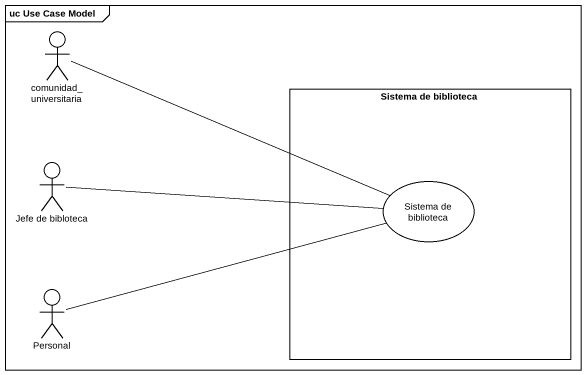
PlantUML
@startuml
mainframe uc Use Case Model
actor comunidad_universitaria
rectangle "Sistema de biblioteca" as Sistema_de_biblioteca {
  usecase "Sistema de biblioteca" as Sistema_de_biblioteca_2
}
actor "Jefe de bibloteca" as Jefe_de_bibloteca
actor Personal
comunidad_universitaria -right- Sistema_de_biblioteca_2
Jefe_de_bibloteca -right- Sistema_de_biblioteca_2
Personal -right- Sistema_de_biblioteca_2
@enduml
